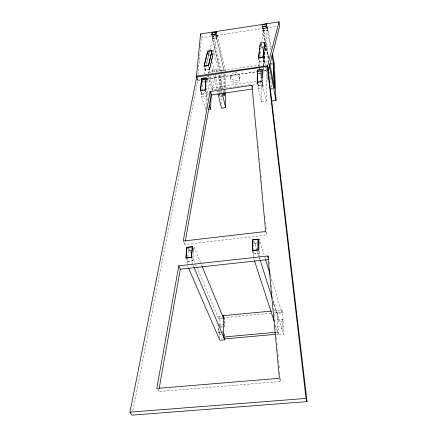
<?xml version="1.0" encoding="UTF-8"?>
<svg xmlns="http://www.w3.org/2000/svg" width="437" height="437" viewBox="0 0 437 437"><rect width="100%" height="100%" fill="white"/><g stroke="black" fill="none" stroke-linecap="round" stroke-linejoin="round"><path stroke-width="0.33" stroke-dasharray="2.19 1.64" d="M221.472 104.241L221.483 94.829M221.483 94.157L221.488 90.798M221.488 90.126L221.499 73.995M257.442 82.877L258.191 85.849L258.174 88.318L261.572 101.745L266.22 101.089L262.905 87.64L262.905 85.166L262.025 81.599M262.905 73.028L263.232 67.5L262.91 70.647M219.844 338.309L219.855 334.452L218.626 332.382L218.642 327.745M218.729 327.903L218.713 332.535L221.805 332.251M223.651 318.584L218.751 319.048L218.757 316.257L222.422 315.913M219.937 93.425L219.931 96.129L221.69 95.878M219.942 92.753L219.942 91.404M219.948 88.706L219.975 74.536M222.378 96.222L220.035 96.561L220.04 93.207M220.04 92.535L220.046 89.853M220.046 89.181L220.073 74.421M219.773 331L219.767 334.294L220.996 334.185M219.871 325.275L219.882 318.234L218.757 316.257M261.572 101.745L261.599 86.209L262.014 82.222M259.168 257.005L259.272 242.808L258.906 241.634M257.229 82.085L258.158 85.696L262.866 85.002L262.932 73.072M253.444 257.016L253.515 251.379M253.597 240.962L253.575 243.305L257.344 242.89M258.158 85.696L258.185 83.046M253.526 250.718L253.635 243.447L259.272 242.808M205.423 79.359L207.357 79.075L208.072 75.907L207.193 81.451L205.253 81.741M207.591 100.412L206.188 96.031L206.362 93.562L205.248 90.077M210.956 76.098L206.914 94.316L205.854 109.813L201.577 96.692L201.763 94.228L200.823 91.322M201.976 90.759L202.844 79.671L203.467 77.065M192.706 264.341L193.766 250.232L192.34 246.796M193.711 250.122L193.962 246.632L201.774 265.565M187.233 263.74L187.741 257.415M188.445 247.823L188.227 250.729L192.493 250.259M200.55 90.535L201.703 94.064L206.297 93.381L207.209 81.479L206.838 80.304L207.193 81.451M187.795 256.759L188.287 250.854L186.801 247.364M201.703 94.064L201.921 91.42M258.906 66.211L259.004 65.097L208.717 72.564M204.489 79.25L197.513 80.255L197.639 78.906M198.016 74.858L201.457 37.779L201.009 35.856M266.22 101.089L266.166 85.548L267.165 74.935M263.424 65.594L265.456 46.437M263.44 65.49L267.149 30.093L262.954 30.748L261.719 41.417M268.739 56.526L263.282 27.864L263.211 28.514L267.384 27.864L267.455 27.214L263.882 27.771M262.774 74.918L263.533 67.615M263.604 66.954L264.156 61.639L268.476 60.994M258.622 58.061L259.431 62.223L263.964 61.562L265.527 46.748M262.331 26.947L263.074 30.896L267.269 30.251L267.236 27.001M258.529 57.662L259.354 61.825L263.882 61.153L265.494 46.628M258.89 65.96L259.884 57.34M259.895 57.105L261.49 43.421L263.347 43.137M263.074 30.896L263.052 27.64M239.76 79.234L240.044 76.983M230.594 78.431L230.916 76.185M280.259 378.125L280.576 381.517L158.631 391.536L159.106 388.843M266.466 232.32L266.723 235.04L184.709 244.458L185.304 241.109M262.014 82.855L212.098 90.071L212.502 87.799L209.542 75.88M132.892 410.469L197.846 80.588L196.885 77.655M211.371 93.676L211.94 91.005M212.082 90.339L215.343 74.978M215.911 72.307L216.621 68.964L212.404 69.592L211.535 73.498M208.646 73.35L212.928 54.587L212.54 52.872L212.928 54.57L208.657 55.226L206.319 64.966M212.824 35.337L213.114 36.626L217.211 35.949L217.358 35.288L213.283 35.927L212.655 38.543L216.757 37.932L224.094 70.472L220.079 71.067L211.765 34.692M211.781 34.66L212.655 38.543L216.763 37.921L217.205 36.003L216.916 34.709L217.211 35.949M208.646 73.4L216.697 38.199L212.59 38.838L209.842 50.342M212.956 54.68L209.514 69.516L205.09 70.171L204.106 66.085L205.073 70.16L209.498 69.516L212.999 54.865M204.09 74.454L209.536 51.621L210.312 54.942M205.073 70.16L206.16 65.616M262.227 26.537L262.981 30.486L267.182 29.831L270.984 50.506M201.457 37.779L277.003 26.215M217.205 36.003L213.114 36.626L212.83 35.293M263.298 28.951L267.477 28.312M263.964 43.039L265.822 42.755L268.75 58.094M212.562 51.156L213.775 50.971L218.675 72.258M261.064 46.994L263.56 46.612M207.854 51.801L208.657 55.22L212.928 54.57M197.846 80.588L204.532 79.572M207.209 79.168L266.761 70.155M205.92 81.675L202.686 82.161L202.107 80.375L202.686 82.161L204.603 81.834M258.294 73.771L260.949 73.372M261.157 47.398L264.281 46.934M269.869 63.447L272.803 63.01M270.984 63.36L272.743 63.103M270.842 64.436L272.584 64.179M258.278 71.329L260.922 70.87M202.844 79.671L204.784 79.387M205.428 79.294L207.362 79.01M202.839 79.742L204.778 79.452M258.267 73.711L260.916 73.323M207.171 78.862L266.799 70.275M212.502 87.799L256.148 81.468M260.179 80.883L262.195 80.594M258.191 85.849L262.905 85.166M201.763 94.228L206.362 93.562M261.599 86.209L266.166 85.548M206.914 94.316L208.82 94.042M258.174 88.318L262.905 87.64M201.577 96.692L206.188 96.031M270.869 88.618L272.672 88.361M270.356 89.143L272.754 88.798M188.287 250.854L193.766 250.232M185.971 258.005L187.413 261.348L192.952 260.736L192.018 258.518M187.413 261.348L192.963 260.752L191.51 257.317M274.185 310.811L281.903 310.079L282.717 312.116L283.689 334.332L278.62 334.791L275.206 324.33M271.011 313.225L224.662 317.617L224.678 326.586M274.365 312.903L282.717 312.116M219.882 318.234L222.313 318.005M281.903 310.079L282.023 312.892L276.998 313.367L273.076 301.027M218.647 325.095L222.952 324.696M277.249 319.633L282.297 319.163L283.11 321.162L278.09 321.627L277.724 312.586M219.347 325.199L223.657 324.795M219.778 327.04L222.843 326.756M220.477 327.138L222.925 326.914M218.626 332.382L220.483 332.207M221.1 332.153L222.957 331.983M277.539 326.98L282.613 326.515L283.433 328.487L278.385 328.946L278.62 334.791M222.422 332.196L223.662 332.082M219.855 334.452L221.084 334.338M276.386 332.224L277.741 332.104L278.588 334.054L276.566 334.234M157.413 389.471L158.631 391.536M187.413 265.559L188.221 267.428M192.974 264.969L193.766 266.838M183.737 242.169L184.709 244.458M188.708 247.752L191.22 253.711M192.28 256.224L195.192 263.134M195.454 263.762L196.513 266.275M196.781 266.903L218.751 319.048M279.62 378.813L280.576 381.517M252.329 250.516L253.476 254.017L259.185 253.384L258.278 250.521M253.646 258.267L254.279 260.212M252.357 250.57L253.471 254.001L259.185 253.384L258.065 249.877M205.161 89.847L206.297 93.381M259.376 257.655L259.993 259.605M273.18 301.191L283.689 334.332M253.946 240.847L256.967 250.357M257.175 251.007L259.239 257.502M259.447 258.152L259.862 259.452M258.868 241.53L259.223 242.682L259.239 239.165L264.636 256.628M264.833 257.273L265.434 259.217M270.432 275.381L282.023 312.892M265.658 231.495L266.723 235.04M262.26 82.588L262.866 85.002M208.607 76.071L212.098 90.071M197.355 78.436L197.792 80.217M197.224 79.07L197.513 80.255M208.678 66.003L209.514 69.516L208.542 65.419M212.404 69.592L213.169 72.87M213.786 75.492L217.014 89.263M217.167 89.918L217.937 93.196M211.087 58.263L214.501 72.875M215.124 75.535L218.38 89.481M218.538 90.148L219.155 92.808M219.314 93.469L220.035 96.561M216.621 68.964L217.38 72.247M217.987 74.874L222.083 92.6M208.127 52.943L208.657 55.226M219.287 74.918L222.351 88.225M222.968 90.885L223.274 92.212M213.283 35.927L221.504 71.979M212.59 38.838L219.98 71.16L223.995 70.565L216.697 38.199M215.878 34.048L216.757 37.932M217.358 35.288L225.481 71.389M215.9 34.031L216.763 37.921M259.004 65.097L259.272 66.391M259.403 67.036L261.129 75.426M258.808 67.32L259.075 68.614M259.207 69.259L261.08 78.327M264.156 61.639L264.937 65.643M265.062 66.309L268.176 82.314M263.303 58.17L263.882 61.153M261.49 43.421L262.779 50.08M264.074 56.739L265.625 64.731M266.138 67.391L267.171 72.722M267.302 73.389L267.69 75.383M263.167 57.394L263.964 61.562M262.981 30.486L265.128 41.723M265.756 45.027L268.405 58.908M262.954 30.748L264.959 41.269M265.587 44.558L268.345 59.022M267.138 26.553L267.384 27.864M266.439 25.881L267.182 29.831M267.455 27.214L271.328 47.906M266.543 26.302L267.269 30.251M258.36 146.674L258.491 148.034M259.452 158.232L259.583 159.592M260.55 169.785L260.676 171.146M261.129 175.903L261.255 177.264M261.643 181.344L261.768 182.704M262.735 192.897L262.861 194.257M263.828 204.45L263.953 205.811M264.92 216.009L265.051 217.369M265.499 222.127L265.63 223.487M266.013 227.562L266.144 228.922M269.29 262.195L269.482 264.232M269.869 268.296L269.995 269.656M270.383 273.72L270.574 275.758M270.956 279.822L271.087 281.177M271.47 285.246L271.661 287.278M272.049 291.348L272.175 292.703M272.562 296.772L272.754 298.804M273.136 302.874L273.393 305.583M273.649 308.298L273.846 310.33M274.228 314.4L274.485 317.109M274.742 319.824L274.999 322.533M275.321 325.926L275.512 327.958M276.408 337.451L276.599 339.483M276.921 342.876L277.178 345.585M277.5 348.977L277.692 351.009M278.014 354.396L278.271 357.111M278.588 360.498L278.784 362.535M279.101 365.922L279.358 368.637M279.68 372.024L279.871 374.061M282.297 319.163L282.613 326.515M270.809 77.354L271.295 88.831M269.624 71.619L269.705 75.148M269.793 75.667L269.902 79.889M276.889 310.554L277.741 332.104M225.487 74.077L225.53 89.541M225.53 90.213L225.536 92.229M224.749 317.775L224.76 326.745M224.771 333.999L224.776 335.933M224.689 333.846L224.694 335.747M224.099 73.826L224.132 92.617M224.001 73.94L224.034 92.163M231.725 81.38A4.605 4.048 8.3 0 0 239.531 80.261A4.605 4.048 8.3 0 0 234.281 74.809A4.605 4.048 8.3 0 0 231.725 81.38M232.042 79.124A4.583 4.037 8.3 0 0 239.809 78.01A4.583 4.037 8.3 0 0 234.587 72.575A4.583 4.037 8.3 0 0 232.042 79.124"/><path stroke-width="0.66" d="M262.031 78.223L262.042 69.461L257.382 70.149L257.295 82.282L258.475 82.112M208.449 109.447L210.394 109.174L211.328 94.348M200.632 90.743L201.555 78.633L206.095 77.944L205.248 90.077L203.932 90.268M196.94 77.884L196.503 76.109L200.556 33.928L279.014 21.85L279.702 25.799L268.455 70.035L268.143 70.078L267.34 65.84M263.069 56.979L264.658 42.258L260.272 42.93L258.529 57.662L263.069 56.979L263.303 58.17M266.75 24.374L266.543 26.302L262.331 26.947M259.343 52.036L258.622 58.061L263.167 57.394L264.762 42.673L265.09 44.421M259.502 50.697L259.818 48.021M259.982 46.683L260.217 44.672M159.226 388.171L180.323 269.187L178.809 265.794L267.957 255.973L268.493 257.732M185.304 241.109L211.197 95.058L210.077 91.513L251.947 85.297L252.422 87.094M178.809 265.794L156.801 388.438L279.429 378.273L267.957 255.973M210.077 91.513L183.25 241.027L265.658 231.495L251.947 85.297M129.953 412.151L196.694 77.065L267.231 66.331L268.1 69.953L307.047 401.625L131.969 415.15L129.953 412.151L306.026 398.424L307.047 401.625M268.455 70.035L267.657 65.79L279.014 21.85M211.197 95.058L252.225 89.001M196.503 76.109L267.657 65.79M259.66 81.938L261.435 81.681M201.293 90.65L202.61 90.459M272.453 53.909L274.327 63.922L276.009 100.401L271.809 100.991L271.164 97.653M225.536 92.906L225.574 107.699L221.472 108.272L218.09 93.851M180.323 269.187L268.356 259.556M271.486 311.068L223.564 315.634L223.569 324.636M222.422 315.913L223.646 315.793M223.657 324.795L223.58 337.009L275.709 332.289M275.223 334.354L224.7 338.91L223.58 337.009M224.782 337.867L224.782 339.795L219.844 340.237L188.494 268.05M194.033 267.46L224.782 339.795M202.036 266.199L223.651 318.584M254.492 260.856L274.146 321.091M209.192 105.421L210.394 109.174M260.195 260.255L271.945 297.297M265.636 259.862L269.831 273.442M196.781 76.071L197.071 77.251M200.556 33.928L200.856 35.211M222.236 93.256L225.574 107.699M223.427 92.879L224.137 95.971L224.132 92.617M269.367 65.67L276.009 100.401M264.658 42.258L264.991 44M269.891 64.097L274.551 88.542L273.387 62.923M272.022 55.646L273.327 63.015L274.469 88.105M267.231 66.331L306.026 398.424M224.034 92.841L224.039 95.539M258.152 239.225L258.098 249.948L252.357 250.57L252.471 239.853L258.152 239.225M262.042 69.461L261.96 81.38L257.229 82.085L257.388 70.166L262.042 69.461M258.169 239.285L258.065 249.877L252.329 250.516L252.499 239.935L258.169 239.285M192.313 246.752L191.543 257.398L185.971 258.005L186.801 247.364L192.313 246.752L191.51 257.317L185.944 257.939L186.834 247.424L192.34 246.796M206.095 77.944L205.161 89.847L200.55 90.535L201.555 78.633L206.1 77.966M266.646 23.926L266.439 25.881L262.227 26.537L262.462 24.587L266.646 23.926M212.005 50.572L208.542 65.419L204.106 66.085L207.717 51.227L212.005 50.572L208.542 65.419L204.106 66.069L207.733 51.233L212.016 50.588M216.337 32.076L215.878 34.048L211.765 34.692L212.24 32.72L216.337 32.076M216.348 32.13L215.9 34.031L211.781 34.66L212.245 32.759L216.348 32.13"/></g></svg>
